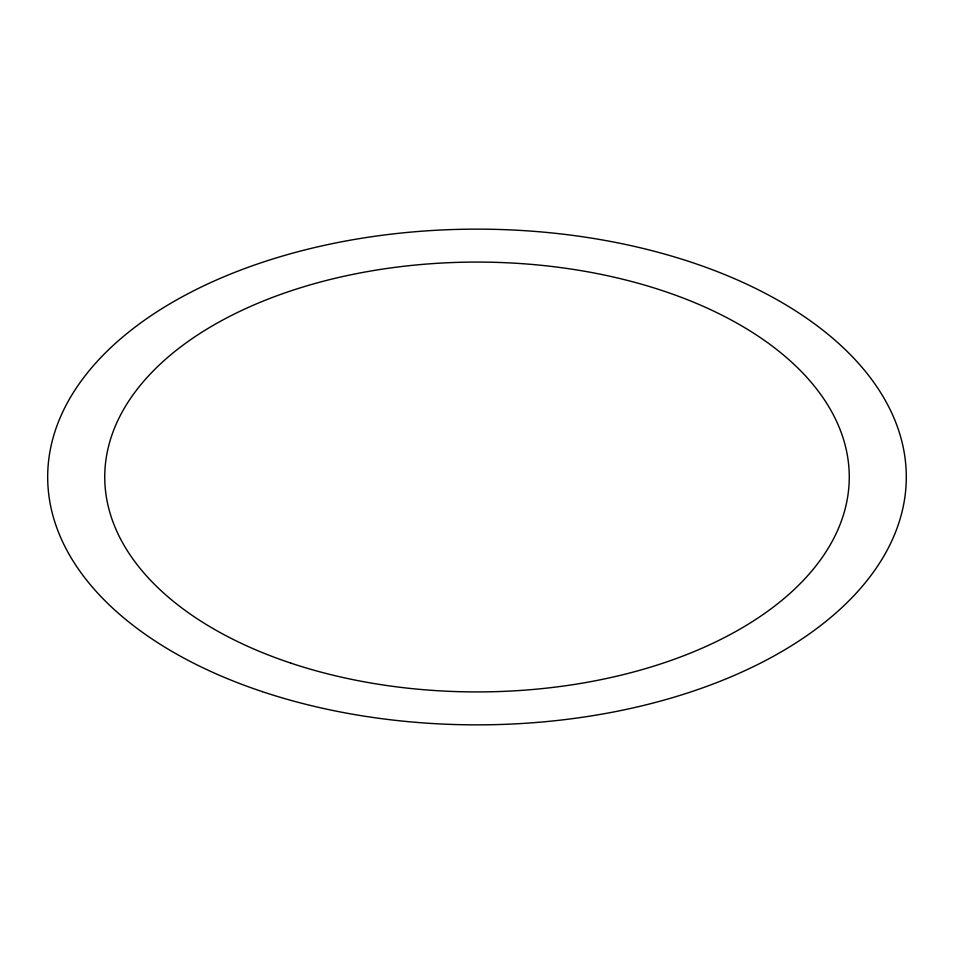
<?xml version="1.0" encoding="UTF-8"?>
<svg xmlns="http://www.w3.org/2000/svg" width="954" height="954" viewBox="0 0 954 954"><rect width="100%" height="100%" fill="white"/><g stroke="black" fill="none" stroke-linecap="round" stroke-linejoin="round"><path stroke-width="1.43" d="M262.35 691.65A429.3 247.849 0 0 0 906.3 477A429.3 247.849 0 0 0 262.35 262.35A429.3 247.849 0 0 0 262.35 691.65M290.863 663.125A372.263 214.924 0 0 0 849.263 477A372.263 214.924 0 0 0 290.863 290.875A372.263 214.924 0 0 0 290.863 663.125"/></g></svg>
